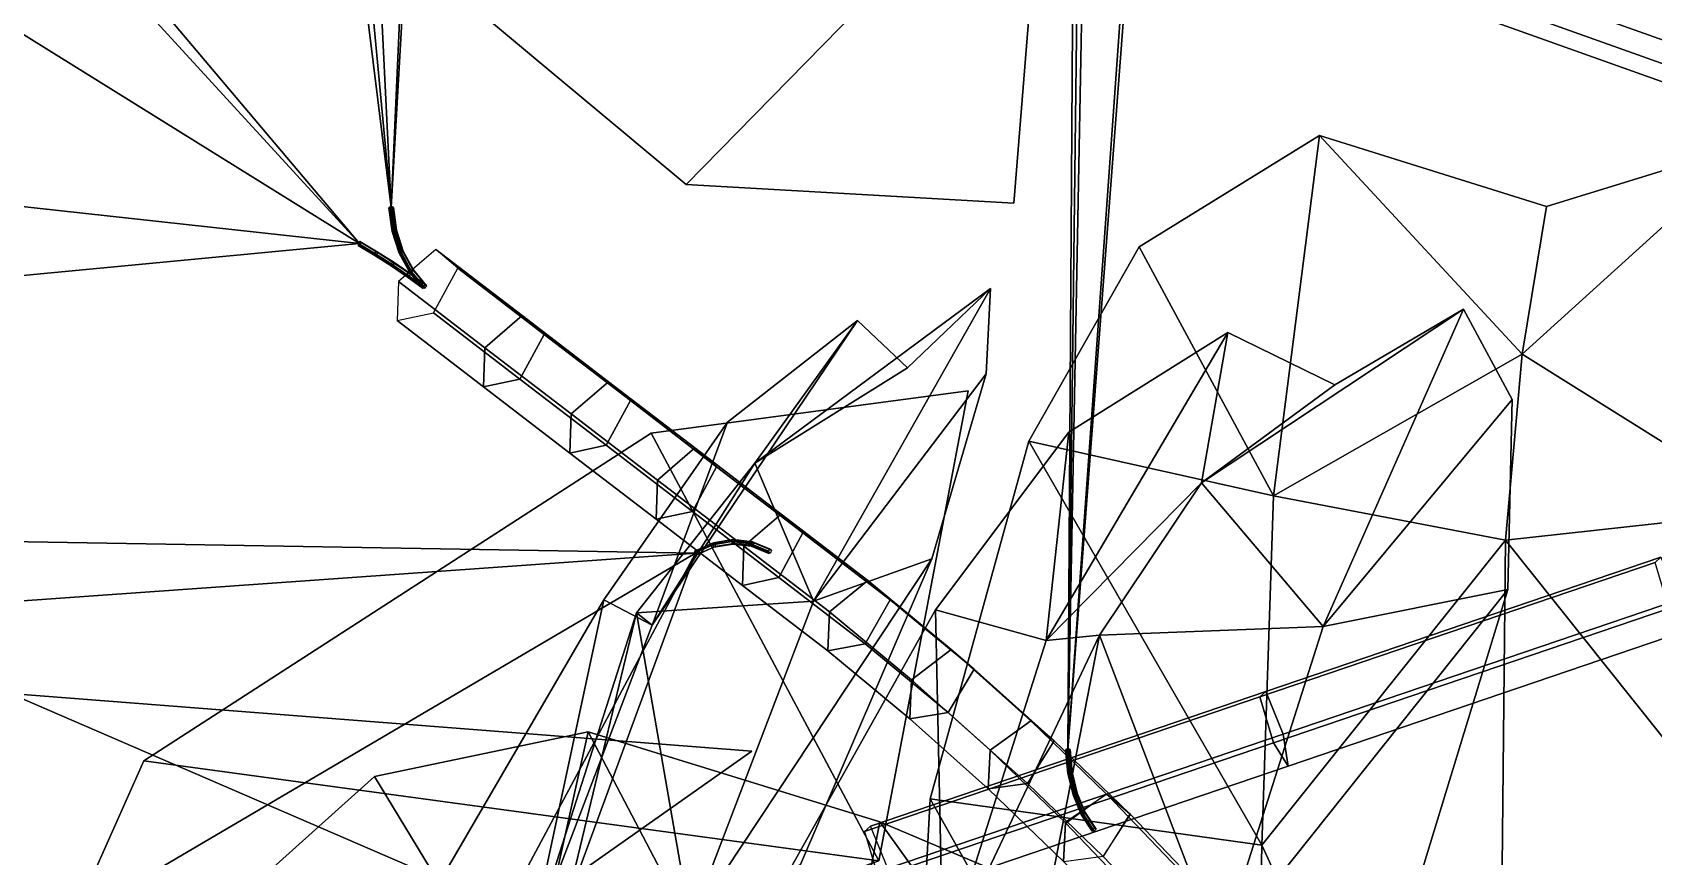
# Model space of a CAD drawing. Header units: metres. Extents: x -317 to 277, y -489 to 236.
# Drawn here: x 59.17 to 89.35, y -21.7 to -6.36 of the extents above; entities that cross this region are included whole.
import ezdxf

# ---------------------------------------------------------------- set-up
doc = ezdxf.new("R2010")
doc.units = ezdxf.units.M

msp = doc.modelspace()

# ---------------------------------------------------------------- linework, layer by layer
at = {"layer": 'Newplan_1Pdcel', "color": 3}
for points in [[(91.08386, -6.5221, 471.8766), (84.5003, -4.173, 475.4673), (84.1758, -5.03407, 475.4355), (90.7593, -7.3831, 471.8448)], [(91.5502, -6.4181, 472.6636), (84.9667, -4.06908, 476.2542), (84.5003, -4.173, 475.4673), (91.08386, -6.5221, 471.8766)], [(91.5182, -7.2138, 473.1256), (84.9347, -4.8648, 476.7162), (84.9667, -4.06908, 476.2542), (91.5502, -6.4181, 472.6636)], [(90.7593, -7.3831, 471.8448), (84.1758, -5.03407, 475.4355), (84.4483, -5.468, 476.219), (91.03182, -7.8171, 472.6284)], [(91.03182, -7.8171, 472.6284), (84.4483, -5.468, 476.219), (84.9347, -4.8648, 476.7162), (91.5182, -7.2138, 473.1256)], [(89.4863, -16.1274, 468.0037), (82.13, -18.6301, 469.1758), (82.01935, -18.7302, 468.2673), (89.3756, -16.2275, 467.0952)], [(89.3756, -16.2275, 467.0952), (82.01935, -18.7302, 468.2673), (82.2735, -19.5848, 468.0378), (89.6298, -17.08211, 466.8657)], [(89.81, -16.9192, 468.3441), (82.4537, -19.422, 469.5163), (82.13, -18.6301, 469.1758), (89.4863, -16.1274, 468.0037)], [(89.6298, -17.08211, 466.8657), (82.2735, -19.5848, 468.0378), (82.546, -20.01883, 468.8214), (89.9023, -17.5161, 467.6492)], [(89.9023, -17.5161, 467.6492), (82.546, -20.01883, 468.8214), (82.4537, -19.422, 469.5163), (89.81, -16.9192, 468.3441)], [(82.13, -18.6301, 469.1758), (74.7737, -21.1329, 470.348), (74.663, -21.2329, 469.4395), (82.01935, -18.7302, 468.2673)], [(82.4537, -19.422, 469.5163), (75.09738, -21.9247, 470.6884), (74.7737, -21.1329, 470.348), (82.13, -18.6301, 469.1758)], [(82.01935, -18.7302, 468.2673), (74.663, -21.2329, 469.4395), (74.9172, -22.08759, 469.21), (82.2735, -19.5848, 468.0378)], [(82.2735, -19.5848, 468.0378), (74.9172, -22.08759, 469.21), (75.1897, -22.5215, 469.9935), (82.546, -20.01883, 468.8214)], [(82.546, -20.01883, 468.8214), (75.1897, -22.5215, 469.9935), (75.09738, -21.9247, 470.6884), (82.4537, -19.422, 469.5163)]]:
    msp.add_3dface(points, dxfattribs=at)
at = {"layer": 'Newplan_FruitU', "color": 3}
for points in [[(78.02017, -2.3755, 479.6081), (63.5323, -2.6747, 480.399), (71.3396, -9.1907, 476.0886)], [(78.02017, -2.3755, 479.6081), (71.3396, -9.1907, 476.0886), (63.5323, -2.6747, 480.399)], [(78.02017, -2.3755, 479.6081), (71.3396, -9.1907, 476.0886), (77.441, -9.538, 474.3691)], [(78.02017, -2.3755, 479.6081), (77.441, -9.538, 474.3691), (71.3396, -9.1907, 476.0886)], [(74.9288, -21.7826, 469.9341), (76.5892, -13.03403, 471.3135), (70.6905, -13.8182, 473.6238)], [(74.9288, -21.7826, 469.9341), (70.6905, -13.8182, 473.6238), (76.5892, -13.03403, 471.3135)], [(74.9288, -21.7826, 469.9341), (70.6905, -13.8182, 473.6238), (61.2436, -19.9203, 474.239)], [(74.9288, -21.7826, 469.9341), (61.2436, -19.9203, 474.239), (70.6905, -13.8182, 473.6238)], [(74.9288, -21.7826, 469.9341), (61.2436, -19.9203, 474.239), (57.652, -27.9705, 470.8254)], [(74.9288, -21.7826, 469.9341), (57.652, -27.9705, 470.8254), (61.2436, -19.9203, 474.239)]]:
    msp.add_3dface(points, dxfattribs=at)
at = {"layer": 'Newplan_Leaf', "color": 3}
for points in [[(67.05724, 17.5323, 418.0436), (67.6494, 21.8103, 415.0917), (65.8482, -9.6186, 417.7227)], [(67.05724, 17.5323, 418.0436), (65.8482, -9.6186, 417.7227), (67.6494, 21.8103, 415.0917)], [(65.8482, -9.6186, 417.7227), (64.951, 8.6438, 425.5482), (67.05724, 17.5323, 418.0436)], [(65.8482, -9.6186, 417.7227), (67.05724, 17.5323, 418.0436), (64.951, 8.6438, 425.5482)], [(48.8341, 7.6173, 430.2467), (46.297, 12.1555, 429.6703), (65.2575, -10.2908, 418.0682)], [(48.8341, 7.6173, 430.2467), (65.2575, -10.2908, 418.0682), (46.297, 12.1555, 429.6703)], [(80.3821, 7.3581, 408.0999), (80.843, 11.7608, 405.3126), (78.4436, -19.7115, 406.61)], [(80.3821, 7.3581, 408.0999), (78.4436, -19.7115, 406.61), (80.843, 11.7608, 405.3126)], [(65.8482, -9.6186, 417.7227), (63.4367, 9.8739, 442.4648), (64.08918, 9.1226, 437.3292)], [(65.8482, -9.6186, 417.7227), (64.08918, 9.1226, 437.3292), (63.4367, 9.8739, 442.4648)], [(64.08918, 9.1226, 437.3292), (64.951, 8.6438, 425.5482), (65.8482, -9.6186, 417.7227)], [(64.08918, 9.1226, 437.3292), (65.8482, -9.6186, 417.7227), (64.951, 8.6438, 425.5482)], [(65.2575, -10.2908, 418.0682), (53.554, -3.0049, 432.4037), (48.8341, 7.6173, 430.2467)], [(65.2575, -10.2908, 418.0682), (48.8341, 7.6173, 430.2467), (53.554, -3.0049, 432.4037)], [(78.4436, -19.7115, 406.61), (78.6635, -1.837, 415.3288), (80.3821, 7.3581, 408.0999)], [(78.4436, -19.7115, 406.61), (80.3821, 7.3581, 408.0999), (78.6635, -1.837, 415.3288)], [(78.4436, -19.7115, 406.61), (78.5654, -1.4003, 432.3517), (78.7774, -1.9144, 427.1501)], [(78.4436, -19.7115, 406.61), (78.7774, -1.9144, 427.1501), (78.5654, -1.4003, 432.3517)], [(78.7774, -1.9144, 427.1501), (78.6635, -1.837, 415.3288), (78.4436, -19.7115, 406.61)], [(78.7774, -1.9144, 427.1501), (78.4436, -19.7115, 406.61), (78.6635, -1.837, 415.3288)], [(53.595, -9.01266, 442.5855), (53.554, -3.0049, 432.4037), (65.2575, -10.2908, 418.0682)], [(53.595, -9.01266, 442.5855), (65.2575, -10.2908, 418.0682), (53.554, -3.0049, 432.4037)], [(65.2575, -10.2908, 418.0682), (53.05428, -11.4483, 447.1833), (53.595, -9.01266, 442.5855)], [(65.2575, -10.2908, 418.0682), (53.595, -9.01266, 442.5855), (53.05428, -11.4483, 447.1833)], [(48.4799, -17.6857, 426.9046), (43.7456, -15.5796, 427.6232), (71.5152, -16.05452, 412.5708)], [(48.4799, -17.6857, 426.9046), (71.5152, -16.05452, 412.5708), (43.7456, -15.5796, 427.6232)], [(71.5152, -16.05452, 412.5708), (58.6202, -23.6379, 425.6771), (48.4799, -17.6857, 426.9046)], [(71.5152, -16.05452, 412.5708), (48.4799, -17.6857, 426.9046), (58.6202, -23.6379, 425.6771)], [(62.7479, -32.4373, 432.4072), (58.6202, -23.6379, 425.6771), (71.5152, -16.05452, 412.5708)], [(62.7479, -32.4373, 432.4072), (71.5152, -16.05452, 412.5708), (58.6202, -23.6379, 425.6771)], [(71.5152, -16.05452, 412.5708), (63.997, -36.5175, 435.4333), (62.7479, -32.4373, 432.4072)], [(71.5152, -16.05452, 412.5708), (62.7479, -32.4373, 432.4072), (63.997, -36.5175, 435.4333)], [(58.758, -18.667, 269.0146), (68.2577, -22.7743, 275.6804), (52.6082, -28.6554, 249.8179)], [(58.758, -18.667, 269.0146), (52.6082, -28.6554, 249.8179), (68.2577, -22.7743, 275.6804)], [(58.758, -18.667, 269.0146), (72.5611, -19.7422, 282.4517), (68.2577, -22.7743, 275.6804)], [(58.758, -18.667, 269.0146), (68.2577, -22.7743, 275.6804), (72.5611, -19.7422, 282.4517)]]:
    msp.add_3dface(points, dxfattribs=at)
at = {"layer": 'Newplan_Mrstm', "color": 3}
for points in [[(82.2755, -14.9882, 380.7289), (83.1286, -8.2798, 382.2651), (79.7761, -10.3542, 382.0712)], [(82.2755, -14.9882, 380.7289), (79.7761, -10.3542, 382.0712), (83.1286, -8.2798, 382.2651)], [(86.8999, -12.352, 379.3376), (83.1286, -8.2798, 382.2651), (82.2755, -14.9882, 380.7289)], [(86.8999, -12.352, 379.3376), (82.2755, -14.9882, 380.7289), (83.1286, -8.2798, 382.2651)], [(87.3544, -9.5986, 381.4635), (83.1286, -8.2798, 382.2651), (86.8999, -12.352, 379.3376)], [(87.3544, -9.5986, 381.4635), (86.8999, -12.352, 379.3376), (83.1286, -8.2798, 382.2651)], [(91.5604, -15.2667, 379.1046), (91.2631, -8.3935, 380.6063), (86.8999, -12.352, 379.3376)], [(91.5604, -15.2667, 379.1046), (86.8999, -12.352, 379.3376), (91.2631, -8.3935, 380.6063)], [(86.8999, -12.352, 379.3376), (91.2631, -8.3935, 380.6063), (87.3544, -9.5986, 381.4635)], [(86.8999, -12.352, 379.3376), (87.3544, -9.5986, 381.4635), (91.2631, -8.3935, 380.6063)], [(82.2755, -14.9882, 380.7289), (79.7761, -10.3542, 382.0712), (77.7179, -13.9713, 381.8753)], [(82.2755, -14.9882, 380.7289), (77.7179, -13.9713, 381.8753), (79.7761, -10.3542, 382.0712)], [(73.7128, -16.9475, 321.8022), (77.00838, -11.1244, 323.9967), (72.6206, -14.3774, 326.5427)], [(73.7128, -16.9475, 321.8022), (72.6206, -14.3774, 326.5427), (77.00838, -11.1244, 323.9967)], [(72.6206, -14.3774, 326.5427), (77.00838, -11.1244, 323.9967), (75.4616, -12.6035, 327.5862)], [(72.6206, -14.3774, 326.5427), (75.4616, -12.6035, 327.5862), (77.00838, -11.1244, 323.9967)], [(76.9266, -12.7147, 320.1054), (77.00838, -11.1244, 323.9967), (73.7128, -16.9475, 321.8022)], [(76.9266, -12.7147, 320.1054), (73.7128, -16.9475, 321.8022), (77.00838, -11.1244, 323.9967)], [(70.7106, -17.3914, 330.7305), (74.5291, -11.7216, 331.8981), (72.1077, -13.6125, 334.3762)], [(70.7106, -17.3914, 330.7305), (72.1077, -13.6125, 334.3762), (74.5291, -11.7216, 331.8981)], [(72.6206, -14.3774, 326.5427), (74.5291, -11.7216, 331.8981), (70.7106, -17.3914, 330.7305)], [(72.6206, -14.3774, 326.5427), (70.7106, -17.3914, 330.7305), (74.5291, -11.7216, 331.8981)], [(75.4616, -12.6035, 327.5862), (74.5291, -11.7216, 331.8981), (72.6206, -14.3774, 326.5427)], [(75.4616, -12.6035, 327.5862), (72.6206, -14.3774, 326.5427), (74.5291, -11.7216, 331.8981)], [(83.1983, -17.4171, 329.0533), (85.8111, -11.5101, 331.8578), (80.9362, -14.7468, 333.2986)], [(83.1983, -17.4171, 329.0533), (80.9362, -14.7468, 333.2986), (85.8111, -11.5101, 331.8578)], [(80.9362, -14.7468, 333.2986), (85.8111, -11.5101, 331.8578), (83.4154, -12.9196, 334.9785)], [(80.9362, -14.7468, 333.2986), (83.4154, -12.9196, 334.9785), (85.8111, -11.5101, 331.8578)], [(86.7192, -13.193, 328.1133), (85.8111, -11.5101, 331.8578), (83.1983, -17.4171, 329.0533)], [(86.7192, -13.193, 328.1133), (83.1983, -17.4171, 329.0533), (85.8111, -11.5101, 331.8578)], [(78.04436, -17.6802, 336.9459), (81.4227, -11.9454, 338.8925), (78.4623, -13.8018, 340.7282)], [(78.04436, -17.6802, 336.9459), (78.4623, -13.8018, 340.7282), (81.4227, -11.9454, 338.8925)], [(80.9362, -14.7468, 333.2986), (81.4227, -11.9454, 338.8925), (78.04436, -17.6802, 336.9459)], [(80.9362, -14.7468, 333.2986), (78.04436, -17.6802, 336.9459), (81.4227, -11.9454, 338.8925)], [(83.4154, -12.9196, 334.9785), (81.4227, -11.9454, 338.8925), (80.9362, -14.7468, 333.2986)], [(83.4154, -12.9196, 334.9785), (80.9362, -14.7468, 333.2986), (81.4227, -11.9454, 338.8925)], [(86.5935, -15.8125, 378.1795), (86.8999, -12.352, 379.3376), (82.2755, -14.9882, 380.7289)], [(86.5935, -15.8125, 378.1795), (82.2755, -14.9882, 380.7289), (86.8999, -12.352, 379.3376)], [(91.5604, -15.2667, 379.1046), (86.8999, -12.352, 379.3376), (86.5935, -15.8125, 378.1795)], [(91.5604, -15.2667, 379.1046), (86.5935, -15.8125, 378.1795), (86.8999, -12.352, 379.3376)], [(75.9166, -16.1572, 316.6067), (76.9266, -12.7147, 320.1054), (73.7128, -16.9475, 321.8022)], [(75.9166, -16.1572, 316.6067), (73.7128, -16.9475, 321.8022), (76.9266, -12.7147, 320.1054)], [(86.6373, -16.7275, 324.5619), (86.7192, -13.193, 328.1133), (83.1983, -17.4171, 329.0533)], [(86.6373, -16.7275, 324.5619), (83.1983, -17.4171, 329.0533), (86.7192, -13.193, 328.1133)], [(70.7106, -17.3914, 330.7305), (72.1077, -13.6125, 334.3762), (69.8054, -16.9213, 335.4294)], [(70.7106, -17.3914, 330.7305), (69.8054, -16.9213, 335.4294), (72.1077, -13.6125, 334.3762)], [(78.04436, -17.6802, 336.9459), (78.4623, -13.8018, 340.7282), (75.9821, -17.1082, 341.2517)], [(78.04436, -17.6802, 336.9459), (75.9821, -17.1082, 341.2517), (78.4623, -13.8018, 340.7282)], [(82.05958, -21.4868, 380.6086), (77.7179, -13.9713, 381.8753), (75.8852, -20.6266, 381.2998)], [(82.05958, -21.4868, 380.6086), (75.8852, -20.6266, 381.2998), (77.7179, -13.9713, 381.8753)], [(82.05958, -21.4868, 380.6086), (82.2755, -14.9882, 380.7289), (77.7179, -13.9713, 381.8753)], [(82.05958, -21.4868, 380.6086), (77.7179, -13.9713, 381.8753), (82.2755, -14.9882, 380.7289)], [(73.7128, -16.9475, 321.8022), (72.6206, -14.3774, 326.5427), (70.4151, -17.1651, 325.6625)], [(73.7128, -16.9475, 321.8022), (70.4151, -17.1651, 325.6625), (72.6206, -14.3774, 326.5427)], [(70.4151, -17.1651, 325.6625), (72.6206, -14.3774, 326.5427), (70.7106, -17.3914, 330.7305)], [(70.4151, -17.1651, 325.6625), (70.7106, -17.3914, 330.7305), (72.6206, -14.3774, 326.5427)], [(79.03496, -17.577, 331.9627), (80.9362, -14.7468, 333.2986), (78.04436, -17.6802, 336.9459)], [(79.03496, -17.577, 331.9627), (78.04436, -17.6802, 336.9459), (80.9362, -14.7468, 333.2986)], [(83.1983, -17.4171, 329.0533), (80.9362, -14.7468, 333.2986), (79.03496, -17.577, 331.9627)], [(83.1983, -17.4171, 329.0533), (79.03496, -17.577, 331.9627), (80.9362, -14.7468, 333.2986)], [(86.5935, -15.8125, 378.1795), (82.2755, -14.9882, 380.7289), (82.05958, -21.4868, 380.6086)], [(86.5935, -15.8125, 378.1795), (82.05958, -21.4868, 380.6086), (82.2755, -14.9882, 380.7289)], [(91.3444, -21.7653, 378.9842), (91.5604, -15.2667, 379.1046), (86.5935, -15.8125, 378.1795)], [(91.3444, -21.7653, 378.9842), (86.5935, -15.8125, 378.1795), (91.5604, -15.2667, 379.1046)], [(86.4385, -31.00075, 379.8976), (86.5935, -15.8125, 378.1795), (82.05958, -21.4868, 380.6086)], [(86.4385, -31.00075, 379.8976), (82.05958, -21.4868, 380.6086), (86.5935, -15.8125, 378.1795)], [(91.3444, -21.7653, 378.9842), (86.5935, -15.8125, 378.1795), (86.4385, -31.00075, 379.8976)], [(91.3444, -21.7653, 378.9842), (86.4385, -31.00075, 379.8976), (86.5935, -15.8125, 378.1795)], [(73.469, -21.8518, 314.3053), (75.9166, -16.1572, 316.6067), (71.424, -22.9403, 320.7346)], [(73.469, -21.8518, 314.3053), (71.424, -22.9403, 320.7346), (75.9166, -16.1572, 316.6067)], [(75.9166, -16.1572, 316.6067), (73.7128, -16.9475, 321.8022), (71.424, -22.9403, 320.7346)], [(75.9166, -16.1572, 316.6067), (71.424, -22.9403, 320.7346), (73.7128, -16.9475, 321.8022)], [(84.8715, -22.4999, 321.8643), (86.6373, -16.7275, 324.5619), (81.2763, -23.4567, 327.5969)], [(84.8715, -22.4999, 321.8643), (81.2763, -23.4567, 327.5969), (86.6373, -16.7275, 324.5619)], [(86.6373, -16.7275, 324.5619), (83.1983, -17.4171, 329.0533), (81.2763, -23.4567, 327.5969)], [(86.6373, -16.7275, 324.5619), (81.2763, -23.4567, 327.5969), (83.1983, -17.4171, 329.0533)], [(68.4218, -23.3842, 329.6629), (69.8054, -16.9213, 335.4294), (66.3237, -22.9084, 335.5546)], [(68.4218, -23.3842, 329.6629), (66.3237, -22.9084, 335.5546), (69.8054, -16.9213, 335.4294)], [(71.424, -22.9403, 320.7346), (70.4151, -17.1651, 325.6625), (66.869, -31.9087, 323.7369)], [(71.424, -22.9403, 320.7346), (66.869, -31.9087, 323.7369), (70.4151, -17.1651, 325.6625)], [(66.869, -31.9087, 323.7369), (70.4151, -17.1651, 325.6625), (68.4218, -23.3842, 329.6629)], [(66.869, -31.9087, 323.7369), (68.4218, -23.3842, 329.6629), (70.4151, -17.1651, 325.6625)], [(68.4218, -23.3842, 329.6629), (70.7106, -17.3914, 330.7305), (69.8054, -16.9213, 335.4294)], [(68.4218, -23.3842, 329.6629), (69.8054, -16.9213, 335.4294), (70.7106, -17.3914, 330.7305)], [(70.4151, -17.1651, 325.6625), (70.7106, -17.3914, 330.7305), (68.4218, -23.3842, 329.6629)], [(70.4151, -17.1651, 325.6625), (68.4218, -23.3842, 329.6629), (70.7106, -17.3914, 330.7305)], [(71.424, -22.9403, 320.7346), (73.7128, -16.9475, 321.8022), (70.4151, -17.1651, 325.6625)], [(71.424, -22.9403, 320.7346), (70.4151, -17.1651, 325.6625), (73.7128, -16.9475, 321.8022)], [(76.1223, -23.7198, 335.4894), (75.9821, -17.1082, 341.2517), (72.6051, -23.1261, 340.6485)], [(76.1223, -23.7198, 335.4894), (72.6051, -23.1261, 340.6485), (75.9821, -17.1082, 341.2517)], [(76.1223, -23.7198, 335.4894), (78.04436, -17.6802, 336.9459), (75.9821, -17.1082, 341.2517)], [(76.1223, -23.7198, 335.4894), (75.9821, -17.1082, 341.2517), (78.04436, -17.6802, 336.9459)], [(81.2763, -23.4567, 327.5969), (83.1983, -17.4171, 329.0533), (79.03496, -17.577, 331.9627)], [(81.2763, -23.4567, 327.5969), (79.03496, -17.577, 331.9627), (83.1983, -17.4171, 329.0533)], [(76.1472, -32.3978, 329.5829), (79.03496, -17.577, 331.9627), (76.1223, -23.7198, 335.4894)], [(76.1472, -32.3978, 329.5829), (76.1223, -23.7198, 335.4894), (79.03496, -17.577, 331.9627)], [(79.03496, -17.577, 331.9627), (78.04436, -17.6802, 336.9459), (76.1223, -23.7198, 335.4894)], [(79.03496, -17.577, 331.9627), (76.1223, -23.7198, 335.4894), (78.04436, -17.6802, 336.9459)], [(81.2763, -23.4567, 327.5969), (79.03496, -17.577, 331.9627), (76.1472, -32.3978, 329.5829)], [(81.2763, -23.4567, 327.5969), (76.1472, -32.3978, 329.5829), (79.03496, -17.577, 331.9627)], [(69.515, -19.3799, 385.6082), (65.5368, -20.2093, 388.5404), (68.3146, -24.7833, 386.9639)], [(69.515, -19.3799, 385.6082), (68.3146, -24.7833, 386.9639), (65.5368, -20.2093, 388.5404)], [(69.515, -19.3799, 385.6082), (68.3146, -24.7833, 386.9639), (73.7151, -27.3962, 384.454)], [(69.515, -19.3799, 385.6082), (73.7151, -27.3962, 384.454), (68.3146, -24.7833, 386.9639)], [(74.9482, -21.05228, 382.232), (69.515, -19.3799, 385.6082), (73.7151, -27.3962, 384.454)], [(74.9482, -21.05228, 382.232), (73.7151, -27.3962, 384.454), (69.515, -19.3799, 385.6082)], [(65.5368, -20.2093, 388.5404), (62.9766, -22.5106, 390.9545), (68.3146, -24.7833, 386.9639)], [(65.5368, -20.2093, 388.5404), (68.3146, -24.7833, 386.9639), (62.9766, -22.5106, 390.9545)], [(81.8718, -31.3058, 381.2189), (75.8852, -20.6266, 381.2998), (75.3964, -29.6827, 381.1536)], [(81.8718, -31.3058, 381.2189), (75.3964, -29.6827, 381.1536), (75.8852, -20.6266, 381.2998)], [(82.05958, -21.4868, 380.6086), (75.8852, -20.6266, 381.2998), (81.8718, -31.3058, 381.2189)], [(82.05958, -21.4868, 380.6086), (81.8718, -31.3058, 381.2189), (75.8852, -20.6266, 381.2998)], [(82.241, -31.2169, 381.3665), (74.9482, -21.05228, 382.232), (73.7151, -27.3962, 384.454)], [(82.241, -31.2169, 381.3665), (73.7151, -27.3962, 384.454), (74.9482, -21.05228, 382.232)], [(82.6239, -24.3078, 378.7817), (74.9482, -21.05228, 382.232), (82.241, -31.2169, 381.3665)], [(82.6239, -24.3078, 378.7817), (82.241, -31.2169, 381.3665), (74.9482, -21.05228, 382.232)], [(86.4385, -31.00075, 379.8976), (82.05958, -21.4868, 380.6086), (81.8718, -31.3058, 381.2189)], [(86.4385, -31.00075, 379.8976), (81.8718, -31.3058, 381.2189), (82.05958, -21.4868, 380.6086)]]:
    msp.add_3dface(points, dxfattribs=at)
at = {"layer": 'Newplan_Petiole', "color": 3}
for points in [[(65.8821, -10.04136, 417.5813), (65.8217, -9.6136, 417.6873), (65.8064, -9.6276, 417.7351), (65.8685, -10.06309, 417.6266)], [(65.8685, -10.06309, 417.6266), (65.8064, -9.6276, 417.7351), (65.8484, -9.6293, 417.7659), (65.9099, -10.06192, 417.6583)], [(65.932, -10.02654, 417.5845), (65.8733, -9.6065, 417.6881), (65.8217, -9.6136, 417.6873), (65.8821, -10.04136, 417.5813)], [(65.9099, -10.06192, 417.6583), (65.8484, -9.6293, 417.7659), (65.8904, -9.6161, 417.7365), (65.9497, -10.03899, 417.6319)], [(65.9497, -10.03899, 417.6319), (65.8904, -9.6161, 417.7365), (65.8733, -9.6065, 417.6881), (65.932, -10.02654, 417.5845)], [(65.5775, -10.4369, 417.7908), (65.266, -10.2511, 418.05), (65.2311, -10.2857, 418.0328), (65.5418, -10.4711, 417.7742)], [(65.6005, -10.4566, 417.8332), (65.2893, -10.2709, 418.0922), (65.266, -10.2511, 418.05), (65.5775, -10.4369, 417.7908)], [(66.01013, -10.4391, 417.4289), (65.8821, -10.04136, 417.5813), (65.8685, -10.06309, 417.6266), (65.9995, -10.4679, 417.4711)], [(65.9995, -10.4679, 417.4711), (65.8685, -10.06309, 417.6266), (65.9099, -10.06192, 417.6583), (66.03981, -10.4641, 417.504)], [(66.05701, -10.4173, 417.4354), (65.932, -10.02654, 417.5845), (65.8821, -10.04136, 417.5813), (66.01013, -10.4391, 417.4289)], [(66.03981, -10.4641, 417.504), (65.9099, -10.06192, 417.6583), (65.9497, -10.03899, 417.6319), (66.07585, -10.4324, 417.4816)], [(66.07585, -10.4324, 417.4816), (65.9497, -10.03899, 417.6319), (65.932, -10.02654, 417.5845), (66.05701, -10.4173, 417.4354)], [(65.5418, -10.4711, 417.7742), (65.2311, -10.2857, 418.0328), (65.2324, -10.3273, 418.0643), (65.5425, -10.5122, 417.8062)], [(65.5425, -10.5122, 417.8062), (65.2324, -10.3273, 418.0643), (65.2682, -10.3187, 418.1011), (65.5785, -10.5038, 417.8429)], [(65.5785, -10.5038, 417.8429), (65.2682, -10.3187, 418.1011), (65.2893, -10.2709, 418.0922), (65.6005, -10.4566, 417.8332)], [(65.8845, -10.6326, 417.5334), (65.5775, -10.4369, 417.7908), (65.5418, -10.4711, 417.7742), (65.8482, -10.6663, 417.5175)], [(65.8482, -10.6663, 417.5175), (65.5418, -10.4711, 417.7742), (65.5425, -10.5122, 417.8062), (65.8481, -10.707, 417.5501)], [(65.8481, -10.707, 417.5501), (65.5425, -10.5122, 417.8062), (65.5785, -10.5038, 417.8429), (65.8844, -10.6988, 417.5865)], [(65.9073, -10.6521, 417.5761), (65.6005, -10.4566, 417.8332), (65.5775, -10.4369, 417.7908), (65.8845, -10.6326, 417.5334)], [(65.8844, -10.6988, 417.5865), (65.5785, -10.5038, 417.8429), (65.6005, -10.4566, 417.8332), (65.9073, -10.6521, 417.5761)], [(68.2873, -11.6298, 415.2919), (66.6808, -10.3979, 416.6679), (65.988, -10.9981, 416.3964), (67.5946, -12.23, 415.0204)], [(66.2008, -10.7918, 417.2362), (66.01013, -10.4391, 417.4289), (65.9995, -10.4679, 417.4711), (66.1943, -10.8266, 417.2744)], [(66.1943, -10.8266, 417.2744), (65.9995, -10.4679, 417.4711), (66.03981, -10.4641, 417.504), (66.233, -10.8205, 417.3087)], [(66.2436, -10.7639, 417.2465), (66.05701, -10.4173, 417.4354), (66.01013, -10.4391, 417.4289), (66.2008, -10.7918, 417.2362)], [(66.233, -10.8205, 417.3087), (66.03981, -10.4641, 417.504), (66.07585, -10.4324, 417.4816), (66.2639, -10.7812, 417.2913)], [(66.2639, -10.7812, 417.2913), (66.07585, -10.4324, 417.4816), (66.05701, -10.4173, 417.4354), (66.2436, -10.7639, 417.2465)], [(68.6953, -11.9806, 416.0821), (67.08875, -10.7487, 417.4582), (66.6808, -10.3979, 416.6679), (68.2873, -11.6298, 415.2919)], [(66.1499, -10.8712, 417.2628), (65.8482, -10.6663, 417.5175), (65.8481, -10.707, 417.5501), (66.1491, -10.9114, 417.2961)], [(66.1491, -10.9114, 417.2961), (65.8481, -10.707, 417.5501), (65.8844, -10.6988, 417.5865), (66.1857, -10.9033, 417.3323)], [(66.187, -10.838, 417.2782), (65.8845, -10.6326, 417.5334), (65.8482, -10.6663, 417.5175), (66.1499, -10.8712, 417.2628)], [(66.1857, -10.9033, 417.3323), (65.8844, -10.6988, 417.5865), (65.9073, -10.6521, 417.5761), (66.2095, -10.8573, 417.3211)], [(66.2095, -10.8573, 417.3211), (65.9073, -10.6521, 417.5761), (65.8845, -10.6326, 417.5334), (66.187, -10.838, 417.2782)], [(66.4839, -11.05247, 417.0258), (66.187, -10.838, 417.2782), (66.1499, -10.8712, 417.2628), (66.4468, -11.0857, 417.0104)], [(66.4826, -11.1178, 417.0799), (66.1857, -10.9033, 417.3323), (66.2095, -10.8573, 417.3211), (66.5064, -11.07178, 417.0687)], [(66.5064, -11.07178, 417.0687), (66.2095, -10.8573, 417.3211), (66.187, -10.838, 417.2782), (66.4839, -11.05247, 417.0258)], [(66.4468, -11.0857, 417.0104), (66.2008, -10.7918, 417.2362), (66.1943, -10.8266, 417.2744), (66.4403, -11.1205, 417.0487)], [(66.4403, -11.1205, 417.0487), (66.1943, -10.8266, 417.2744), (66.233, -10.8205, 417.3087), (66.479, -11.1144, 417.083)], [(66.4896, -11.05783, 417.0208), (66.2436, -10.7639, 417.2465), (66.2008, -10.7918, 417.2362), (66.4468, -11.0857, 417.0104)], [(66.479, -11.1144, 417.083), (66.233, -10.8205, 417.3087), (66.2639, -10.7812, 417.2913), (66.5099, -11.07514, 417.0655)], [(66.5099, -11.07514, 417.0655), (66.2639, -10.7812, 417.2913), (66.2436, -10.7639, 417.2465), (66.4896, -11.05783, 417.0208)], [(68.2439, -12.8134, 416.3007), (66.6373, -11.5815, 417.6768), (67.08875, -10.7487, 417.4582), (68.6953, -11.9806, 416.0821)], [(67.5946, -12.23, 415.0204), (65.988, -10.9981, 416.3964), (65.9613, -11.7254, 417.0163), (67.5679, -12.9573, 415.6403)], [(66.4468, -11.0857, 417.0104), (66.1499, -10.8712, 417.2628), (66.1491, -10.9114, 417.2961), (66.446, -11.1258, 417.0436)], [(66.446, -11.1258, 417.0436), (66.1491, -10.9114, 417.2961), (66.1857, -10.9033, 417.3323), (66.4826, -11.1178, 417.0799)], [(67.5679, -12.9573, 415.6403), (65.9613, -11.7254, 417.0163), (66.6373, -11.5815, 417.6768), (68.2439, -12.8134, 416.3007)], [(69.8939, -12.8617, 413.9158), (68.2873, -11.6298, 415.2919), (67.5946, -12.23, 415.0204), (69.2011, -13.4619, 413.6443)], [(70.3019, -13.2125, 414.7061), (68.6953, -11.9806, 416.0821), (68.2873, -11.6298, 415.2919), (69.8939, -12.8617, 413.9158)], [(69.8505, -14.04531, 414.9246), (68.2439, -12.8134, 416.3007), (68.6953, -11.9806, 416.0821), (70.3019, -13.2125, 414.7061)], [(69.2011, -13.4619, 413.6443), (67.5946, -12.23, 415.0204), (67.5679, -12.9573, 415.6403), (69.1744, -14.1892, 414.2642)], [(69.1744, -14.1892, 414.2642), (67.5679, -12.9573, 415.6403), (68.2439, -12.8134, 416.3007), (69.8505, -14.04531, 414.9246)], [(71.5005, -14.0937, 412.5397), (69.8939, -12.8617, 413.9158), (69.2011, -13.4619, 413.6443), (70.8077, -14.6938, 412.2682)], [(71.9084, -14.4444, 413.33), (70.3019, -13.2125, 414.7061), (69.8939, -12.8617, 413.9158), (71.5005, -14.0937, 412.5397)], [(71.457, -15.2772, 413.5486), (69.8505, -14.04531, 414.9246), (70.3019, -13.2125, 414.7061), (71.9084, -14.4444, 413.33)], [(70.8077, -14.6938, 412.2682), (69.2011, -13.4619, 413.6443), (69.1744, -14.1892, 414.2642), (70.781, -15.4211, 412.8881)], [(70.781, -15.4211, 412.8881), (69.1744, -14.1892, 414.2642), (69.8505, -14.04531, 414.9246), (71.457, -15.2772, 413.5486)], [(73.1071, -15.3256, 411.1637), (71.5005, -14.0937, 412.5397), (70.8077, -14.6938, 412.2682), (72.4143, -15.9258, 410.8922)], [(73.515, -15.6763, 411.9539), (71.9084, -14.4444, 413.33), (71.5005, -14.0937, 412.5397), (73.1071, -15.3256, 411.1637)], [(73.06367, -16.5091, 412.1725), (71.457, -15.2772, 413.5486), (71.9084, -14.4444, 413.33), (73.515, -15.6763, 411.9539)], [(72.4143, -15.9258, 410.8922), (70.8077, -14.6938, 412.2682), (70.781, -15.4211, 412.8881), (72.3876, -16.653, 411.5121)], [(72.3876, -16.653, 411.5121), (70.781, -15.4211, 412.8881), (71.457, -15.2772, 413.5486), (73.06367, -16.5091, 412.1725)], [(74.7217, -16.564, 409.7802), (73.1071, -15.3256, 411.1637), (72.4143, -15.9258, 410.8922), (74.0079, -17.1476, 409.5275)], [(75.1396, -16.9224, 410.5617), (73.515, -15.6763, 411.9539), (73.1071, -15.3256, 411.1637), (74.7217, -16.564, 409.7802)], [(74.6731, -17.743, 410.7941), (73.06367, -16.5091, 412.1725), (73.515, -15.6763, 411.9539), (75.1396, -16.9224, 410.5617)], [(71.8501, -15.8587, 412.3309), (71.4979, -16.01355, 412.572), (71.4887, -16.04947, 412.5354), (71.8336, -15.8969, 412.2995)], [(71.8336, -15.8969, 412.2995), (71.4887, -16.04947, 412.5354), (71.5159, -16.09232, 412.5474), (71.8533, -15.9419, 412.3167)], [(71.8803, -15.8799, 412.3678), (71.5308, -16.03386, 412.607), (71.4979, -16.01355, 412.572), (71.8501, -15.8587, 412.3309)], [(71.8533, -15.9419, 412.3167), (71.5159, -16.09232, 412.5474), (71.5421, -16.08328, 412.5915), (71.8823, -15.9321, 412.3588)], [(71.8823, -15.9321, 412.3588), (71.5421, -16.08328, 412.5915), (71.5308, -16.03386, 412.607), (71.8803, -15.8799, 412.3678)], [(72.2148, -15.8006, 412.0667), (71.8501, -15.8587, 412.3309), (71.8336, -15.8969, 412.2995), (72.1908, -15.8389, 412.0408)], [(72.1908, -15.8389, 412.0408), (71.8336, -15.8969, 412.2995), (71.8533, -15.9419, 412.3167), (72.2031, -15.8842, 412.0636)], [(72.2422, -15.8218, 412.1057), (71.8803, -15.8799, 412.3678), (71.8501, -15.8587, 412.3309), (72.2148, -15.8006, 412.0667)], [(72.2031, -15.8842, 412.0636), (71.8533, -15.9419, 412.3167), (71.8823, -15.9321, 412.3588), (72.2348, -15.8742, 412.1037)], [(72.2348, -15.8742, 412.1037), (71.8823, -15.9321, 412.3588), (71.8803, -15.8799, 412.3678), (72.2422, -15.8218, 412.1057)], [(72.5742, -15.8419, 411.7923), (72.2148, -15.8006, 412.0667), (72.1908, -15.8389, 412.0408), (72.543, -15.8784, 411.772)], [(72.543, -15.8784, 411.772), (72.1908, -15.8389, 412.0408), (72.2031, -15.8842, 412.0636), (72.5481, -15.9218, 411.8004)], [(72.5481, -15.9218, 411.8004), (72.2031, -15.8842, 412.0636), (72.2348, -15.8742, 412.1037), (72.5825, -15.9125, 411.8384)], [(72.5989, -15.8624, 411.8333), (72.2422, -15.8218, 412.1057), (72.2148, -15.8006, 412.0667), (72.5742, -15.8419, 411.7923)], [(72.5825, -15.9125, 411.8384), (72.2348, -15.8742, 412.1037), (72.2422, -15.8218, 412.1057), (72.5989, -15.8624, 411.8333)], [(74.0079, -17.1476, 409.5275), (72.4143, -15.9258, 410.8922), (72.3876, -16.653, 411.5121), (73.978, -17.8721, 410.1506)], [(72.9043, -15.9768, 411.5264), (72.5742, -15.8419, 411.7923), (72.543, -15.8784, 411.772), (72.8731, -16.01332, 411.5062)], [(72.8731, -16.01332, 411.5062), (72.543, -15.8784, 411.772), (72.5481, -15.9218, 411.8004), (72.8782, -16.05675, 411.5345)], [(72.8782, -16.05675, 411.5345), (72.5481, -15.9218, 411.8004), (72.5825, -15.9125, 411.8384), (72.9126, -16.04749, 411.5725)], [(72.929, -15.9973, 411.5674), (72.5989, -15.8624, 411.8333), (72.5742, -15.8419, 411.7923), (72.9043, -15.9768, 411.5264)], [(72.9126, -16.04749, 411.5725), (72.5825, -15.9125, 411.8384), (72.5989, -15.8624, 411.8333), (72.929, -15.9973, 411.5674)], [(73.978, -17.8721, 410.1506), (72.3876, -16.653, 411.5121), (73.06367, -16.5091, 412.1725), (74.6731, -17.743, 410.7941)], [(76.2713, -17.8466, 408.3631), (74.7217, -16.564, 409.7802), (74.0079, -17.1476, 409.5275), (75.5374, -18.413, 408.1297)], [(76.6989, -18.2128, 409.1357), (75.1396, -16.9224, 410.5617), (74.7217, -16.564, 409.7802), (76.2713, -17.8466, 408.3631)], [(75.5374, -18.413, 408.1297), (74.0079, -17.1476, 409.5275), (73.978, -17.8721, 410.1506), (75.5045, -19.1346, 408.756)], [(76.2178, -19.02087, 409.3822), (74.6731, -17.743, 410.7941), (75.1396, -16.9224, 410.5617), (76.6989, -18.2128, 409.1357)], [(75.5045, -19.1346, 408.756), (73.978, -17.8721, 410.1506), (74.6731, -17.743, 410.7941), (76.2178, -19.02087, 409.3822)], [(77.7542, -19.1718, 406.9141), (76.2713, -17.8466, 408.3631), (75.5374, -18.413, 408.1297), (77.0011, -19.7205, 406.7005)], [(78.1909, -19.5462, 407.6777), (76.6989, -18.2128, 409.1357), (76.2713, -17.8466, 408.3631), (77.7542, -19.1718, 406.9141)], [(77.696, -20.3412, 407.9386), (76.2178, -19.02087, 409.3822), (76.6989, -18.2128, 409.1357), (78.1909, -19.5462, 407.6777)], [(77.0011, -19.7205, 406.7005), (75.5374, -18.413, 408.1297), (75.5045, -19.1346, 408.756), (76.9653, -20.439, 407.33)], [(76.9653, -20.439, 407.33), (75.5045, -19.1346, 408.756), (76.2178, -19.02087, 409.3822), (77.696, -20.3412, 407.9386)], [(79.1616, -20.5308, 405.4428), (77.7542, -19.1718, 406.9141), (77.0011, -19.7205, 406.7005), (78.4084, -21.07953, 405.2292)], [(79.5983, -20.9052, 406.2064), (78.1909, -19.5462, 407.6777), (77.7542, -19.1718, 406.9141), (79.1616, -20.5308, 405.4428)], [(79.1034, -21.7002, 406.4673), (77.696, -20.3412, 407.9386), (78.1909, -19.5462, 407.6777), (79.5983, -20.9052, 406.2064)], [(78.4084, -21.07953, 405.2292), (77.0011, -19.7205, 406.7005), (76.9653, -20.439, 407.33), (78.3727, -21.798, 405.8587)], [(78.4549, -20.1274, 406.4465), (78.4145, -19.7041, 406.5771), (78.4028, -19.7201, 406.6253), (78.4443, -20.1501, 406.4922)], [(78.4443, -20.1501, 406.4922), (78.4028, -19.7201, 406.6253), (78.4471, -19.7242, 406.6524), (78.4882, -20.1517, 406.5202)], [(78.5054, -20.1148, 406.4459), (78.4662, -19.6982, 406.574), (78.4145, -19.7041, 406.5771), (78.4549, -20.1274, 406.4465)], [(78.4882, -20.1517, 406.5202), (78.4471, -19.7242, 406.6524), (78.4869, -19.7105, 406.6202), (78.5266, -20.1296, 406.4911)], [(78.5266, -20.1296, 406.4911), (78.4869, -19.7105, 406.6202), (78.4662, -19.6982, 406.574), (78.5054, -20.1148, 406.4459)], [(78.5517, -20.5247, 406.2716), (78.4549, -20.1274, 406.4465), (78.4443, -20.1501, 406.4922), (78.5432, -20.5536, 406.3141)], [(78.5432, -20.5536, 406.3141), (78.4443, -20.1501, 406.4922), (78.4882, -20.1517, 406.5202), (78.5863, -20.553, 406.3433)], [(78.6003, -20.5059, 406.2741), (78.5054, -20.1148, 406.4459), (78.4549, -20.1274, 406.4465), (78.5517, -20.5247, 406.2716)], [(78.5863, -20.553, 406.3433), (78.4882, -20.1517, 406.5202), (78.5266, -20.1296, 406.4911), (78.6221, -20.523, 406.3182)], [(78.6221, -20.523, 406.3182), (78.5266, -20.1296, 406.4911), (78.5054, -20.1148, 406.4459), (78.6003, -20.5059, 406.2741)], [(78.3727, -21.798, 405.8587), (76.9653, -20.439, 407.33), (77.696, -20.3412, 407.9386), (79.1034, -21.7002, 406.4673)], [(78.7479, -20.8602, 406.0638), (78.6003, -20.5059, 406.2741), (78.5517, -20.5247, 406.2716), (78.7022, -20.8844, 406.0576)], [(78.7709, -20.8793, 406.1065), (78.6221, -20.523, 406.3182), (78.6003, -20.5059, 406.2741), (78.7479, -20.8602, 406.0638)], [(80.509, -21.94, 403.9312), (79.1685, -20.538, 405.435), (78.3971, -21.06845, 405.2414), (79.7133, -22.4439, 403.7672)], [(78.7022, -20.8844, 406.0576), (78.5517, -20.5247, 406.2716), (78.5432, -20.5536, 406.3141), (78.6965, -20.9188, 406.0963)], [(78.6965, -20.9188, 406.0963), (78.5432, -20.5536, 406.3141), (78.5863, -20.553, 406.3433), (78.7386, -20.9161, 406.1269)], [(78.7386, -20.9161, 406.1269), (78.5863, -20.553, 406.3433), (78.6221, -20.523, 406.3182), (78.7709, -20.8793, 406.1065)], [(80.9746, -22.3441, 404.6618), (79.614, -20.9208, 406.1892), (79.1685, -20.538, 405.435), (80.509, -21.94, 403.9312)], [(79.7133, -22.4439, 403.7672), (78.3971, -21.06845, 405.2414), (78.3586, -21.7839, 405.8743), (79.6797, -23.1641, 404.395)], [(78.9019, -21.1959, 405.8107), (78.7022, -20.8844, 406.0576), (78.6965, -20.9188, 406.0963), (78.8962, -21.2303, 405.8494)], [(78.8962, -21.2303, 405.8494), (78.6965, -20.9188, 406.0963), (78.7386, -20.9161, 406.1269), (78.9383, -21.2276, 405.88)], [(78.9476, -21.1716, 405.817), (78.7479, -20.8602, 406.0638), (78.7022, -20.8844, 406.0576), (78.9019, -21.1959, 405.8107)], [(78.9383, -21.2276, 405.88), (78.7386, -20.9161, 406.1269), (78.7709, -20.8793, 406.1065), (78.9706, -21.1908, 405.8596)], [(78.9706, -21.1908, 405.8596), (78.7709, -20.8793, 406.1065), (78.7479, -20.8602, 406.0638), (78.9476, -21.1716, 405.817)], [(80.4544, -23.112, 404.9528), (79.1059, -21.7024, 406.4648), (79.614, -20.9208, 406.1892), (80.9746, -22.3441, 404.6618)]]:
    msp.add_3dface(points, dxfattribs=at)

doc.saveas('drawing.dxf')
